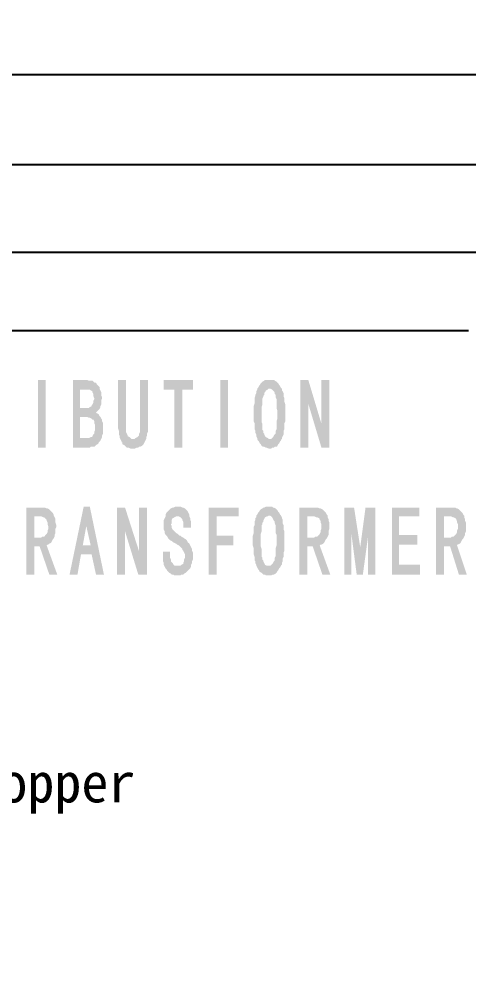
# Model space of a CAD drawing. Header units: millimetres. Extents: x 261789 to 272313, y -191856 to -185409.
# Drawn here: x 272244 to 272272.6, y -190878.4 to -190816.7 of the extents above; entities that cross this region are included whole.
import ezdxf

# ---------------------------------------------------------------- set-up
doc = ezdxf.new("R2010")
doc.units = ezdxf.units.MM
doc.header["$LTSCALE"] = 13
doc.layers.add('2', color=3, linetype='Continuous')
doc.layers.add('PDF_Geometry', color=7, linetype='Continuous')
doc.styles.add('PDF FangSong', font='simfang.ttf')
doc.styles.get("Standard").update_dxf_attribs({"font": 'gbenor.shx', "bigfont": 'gbcbig.shx'})
doc.dimstyles.new('ISO-25', dxfattribs={"dimtxt": 2.5, "dimasz": 2.5, "dimexe": 1.25, "dimexo": 0.625, "dimtad": 1, "dimtxsty": 'Standard', "dimcen": 2.5, "dimadec": 0, "dimazin": 0, "dimtfac": 1, "dimtmove": 0, "dimatfit": 3, "dimfxl": 1, "dimarcsym": 0})

# ---------------------------------------------------------------- blocks, each defined once
blk = doc.blocks.new('*D54')
at = {"layer": '2', "color": 0, "linetype": 'Continuous', "lineweight": -2}
for p, q in [((272139.603, -190833.294), (272139.603, -190824.663)), ((272279.57, -190833.294), (272279.57, -190824.663)), ((272142.103, -190825.913), (272277.07, -190825.913))]:
    blk.add_line(p, q, dxfattribs=at)
at = {"layer": '2', "color": 0, "linetype": 'Continuous'}
for points in [[(272142.103, -190825.496), (272142.103, -190826.33), (272139.603, -190825.913)], [(272277.07, -190825.496), (272277.07, -190826.33), (272279.57, -190825.913)]]:
    blk.add_solid(points, dxfattribs=at)
at = {"layer": 'Defpoints', "color": 0, "linetype": 'Continuous'}
for p in [(272279.57, -190825.913), (272139.603, -190833.919), (272279.57, -190833.919)]:
    blk.add_point(p, dxfattribs=at)
at = {"layer": '2', "color": 0, "linetype": 'Continuous', "insert": (272209.586, -190824.038), "char_height": 2.5, "attachment_point": 5}
blk.add_mtext('140', dxfattribs=at)
blk = doc.blocks.new('*D55')
at = {"layer": '2', "color": 0, "linetype": 'Continuous', "lineweight": -2}
for p, q in [((272134.604, -190830.879), (272134.604, -190818.923)), ((272284.625, -190830.879), (272284.625, -190818.923)), ((272137.104, -190820.173), (272282.125, -190820.173))]:
    blk.add_line(p, q, dxfattribs=at)
at = {"layer": '2', "color": 0, "linetype": 'Continuous'}
for points in [[(272137.104, -190819.757), (272137.104, -190820.59), (272134.604, -190820.173)], [(272282.125, -190819.757), (272282.125, -190820.59), (272284.625, -190820.173)]]:
    blk.add_solid(points, dxfattribs=at)
at = {"layer": 'Defpoints', "color": 0, "linetype": 'Continuous'}
for p in [(272284.625, -190820.173), (272134.604, -190831.504), (272284.625, -190831.504)]:
    blk.add_point(p, dxfattribs=at)
at = {"layer": '2', "color": 0, "linetype": 'Continuous', "insert": (272209.615, -190818.298), "char_height": 2.5, "attachment_point": 5}
blk.add_mtext('150', dxfattribs=at)

msp = doc.modelspace()

# ---------------------------------------------------------------- hatches: boundary and pattern name
at = {"layer": '2', "linetype": 'Continuous', "transparency": 33554559}
for points in [[(272245.645, -190843.973), (272245.14, -190843.973), (272245.14, -190839.648), (272245.645, -190839.648)], [(272248.285, -190839.648), (272247.387, -190839.648), (272247.387, -190843.973), (272248.285, -190843.973), (272248.341, -190843.973), (272248.454, -190843.973), (272248.51, -190843.917), (272248.622, -190843.917), (272248.735, -190843.917), (272248.791, -190843.861), (272248.847, -190843.804), (272248.959, -190843.748), (272249.015, -190843.692), (272249.015, -190843.636), (272249.072, -190843.58), (272249.128, -190843.524), (272249.184, -190843.411), (272247.836, -190843.355), (272247.836, -190842.007), (272248.285, -190842.007), (272249.128, -190842.007), (272249.072, -190841.951), (272249.015, -190841.839), (272248.903, -190841.782), (272248.847, -190841.726), (272248.791, -190841.726), (272248.847, -190841.726), (272248.903, -190841.67), (272248.959, -190841.614), (272249.072, -190841.502), (272247.836, -190841.445), (272247.836, -190840.266), (272248.341, -190840.266), (272249.072, -190840.21), (272249.072, -190840.097), (272249.015, -190840.041), (272248.959, -190839.985), (272248.903, -190839.929), (272248.847, -190839.817), (272248.735, -190839.817), (272248.678, -190839.76), (272248.622, -190839.704), (272248.51, -190839.704), (272248.398, -190839.704)], [(272250.757, -190839.648), (272250.251, -190839.648), (272250.251, -190842.681), (272250.251, -190842.737), (272250.307, -190842.906), (272250.307, -190843.018), (272250.307, -190843.13), (272250.363, -190843.243), (272250.363, -190843.355), (272250.42, -190843.467), (272250.476, -190843.58), (272250.476, -190843.636), (272250.532, -190843.636), (272250.532, -190843.748), (272250.644, -190843.804), (272250.7, -190843.861), (272250.757, -190843.917), (272250.813, -190843.973), (272250.925, -190843.973), (272251.037, -190844.029), (272251.094, -190844.029), (272251.206, -190844.029), (272251.318, -190844.029), (272251.431, -190843.973), (272251.543, -190843.973), (272251.599, -190843.917), (272251.655, -190843.917), (272251.768, -190843.861), (272251.824, -190843.804), (272251.88, -190843.748), (272251.936, -190843.636), (272251.992, -190843.524), (272252.048, -190843.411), (272251.206, -190843.411), (272251.094, -190843.411), (272251.037, -190843.355), (272250.981, -190843.299), (272250.869, -190843.243), (272250.869, -190843.187), (272250.813, -190843.074), (272250.757, -190842.962), (272250.757, -190842.85), (272250.757, -190842.681)], [(272252.161, -190839.648), (272251.655, -190839.648), (272251.655, -190842.681), (272251.655, -190842.85), (272251.655, -190842.962), (272251.599, -190843.074), (272251.599, -190843.187), (272251.543, -190843.243), (272251.487, -190843.299), (272251.374, -190843.355), (272251.318, -190843.411), (272251.206, -190843.411), (272252.048, -190843.411), (272252.048, -190843.299), (272252.105, -190843.187), (272252.105, -190843.074), (272252.161, -190842.962), (272252.161, -190842.793), (272252.161, -190842.681)], [(272255.025, -190839.648), (272253.172, -190839.648), (272253.172, -190840.266), (272253.846, -190840.266), (272253.846, -190843.973), (272254.351, -190843.973), (272254.351, -190840.266), (272255.025, -190840.266)], [(272257.272, -190843.973), (272256.766, -190843.973), (272256.766, -190839.648), (272257.272, -190839.648)], [(272259.912, -190839.648), (272259.799, -190839.648), (272259.743, -190839.648), (272259.631, -190839.648), (272259.575, -190839.704), (272259.462, -190839.76), (272259.406, -190839.817), (272259.35, -190839.873), (272259.294, -190839.985), (272259.238, -190840.041), (272259.182, -190840.154), (272259.125, -190840.21), (272259.912, -190840.21), (272259.968, -190840.21), (272260.08, -190840.266), (272260.136, -190840.322), (272260.193, -190840.378), (272260.249, -190840.491), (272260.249, -190840.547), (272260.305, -190840.603), (272260.305, -190840.715), (272260.305, -190840.771), (272260.361, -190840.884), (272260.361, -190840.996), (272260.361, -190841.165), (272260.361, -190841.277), (272260.361, -190841.445), (272260.417, -190841.614), (272260.417, -190841.782), (272260.417, -190841.951), (272260.417, -190842.119), (272260.361, -190842.288), (272260.361, -190842.456), (272260.361, -190842.569), (272260.361, -190842.681), (272260.361, -190842.793), (272260.305, -190842.906), (272260.305, -190842.962), (272260.305, -190843.074), (272260.249, -190843.13), (272260.193, -190843.187), (272260.136, -190843.299), (272260.08, -190843.355), (272260.024, -190843.411), (272259.912, -190843.411), (272260.642, -190843.467), (272260.698, -190843.411), (272260.698, -190843.355), (272260.754, -190843.243), (272260.81, -190843.13), (272260.81, -190843.018), (272260.81, -190842.906), (272260.867, -190842.793), (272260.867, -190842.681), (272260.867, -190842.569), (272260.867, -190842.4), (272260.923, -190842.288), (272260.923, -190842.119), (272260.923, -190841.951), (272260.923, -190841.782), (272260.923, -190841.67), (272260.923, -190841.502), (272260.923, -190841.333), (272260.923, -190841.221), (272260.867, -190841.052), (272260.867, -190840.94), (272260.867, -190840.828), (272260.81, -190840.715), (272260.81, -190840.603), (272260.81, -190840.491), (272260.754, -190840.378), (272260.698, -190840.322), (272260.698, -190840.21), (272260.642, -190840.154), (272260.586, -190840.041), (272260.53, -190839.985), (272260.473, -190839.873), (272260.417, -190839.817), (272260.361, -190839.76), (272260.249, -190839.704), (272260.193, -190839.648), (272260.08, -190839.648), (272260.024, -190839.648)], [(272262.383, -190839.648), (272261.878, -190839.648), (272261.878, -190843.973), (272262.383, -190843.973), (272262.383, -190841.165)], [(272262.383, -190839.648), (272262.383, -190841.165), (272263.226, -190843.973), (272263.226, -190842.456)], [(272263.731, -190839.648), (272263.226, -190839.648), (272263.226, -190842.456), (272263.226, -190843.973), (272263.731, -190843.973)], [(272249.072, -190840.21), (272248.341, -190840.266), (272248.454, -190840.266), (272248.51, -190840.322), (272248.622, -190840.378), (272248.622, -190840.434), (272248.678, -190840.547), (272248.678, -190840.659), (272248.735, -190840.828), (272248.735, -190840.884), (272248.678, -190840.996), (272248.678, -190841.108), (272248.622, -190841.221), (272248.566, -190841.277), (272248.566, -190841.333), (272248.454, -190841.389), (272248.398, -190841.445), (272248.285, -190841.445), (272247.836, -190841.445), (272249.072, -190841.502), (272249.128, -190841.389), (272249.128, -190841.333), (272249.184, -190841.221), (272249.184, -190841.108), (272249.184, -190840.94), (272249.24, -190840.828), (272249.24, -190840.771), (272249.184, -190840.659), (272249.184, -190840.547), (272249.184, -190840.434), (272249.128, -190840.322)], [(272259.125, -190840.21), (272259.125, -190840.266), (272259.069, -190840.378), (272259.069, -190840.491), (272259.013, -190840.603), (272259.013, -190840.659), (272258.957, -190840.828), (272258.957, -190840.94), (272258.957, -190841.052), (272258.957, -190841.165), (272258.901, -190841.333), (272258.901, -190841.502), (272258.901, -190841.67), (272258.901, -190841.782), (272258.901, -190841.839), (272258.901, -190841.951), (272258.901, -190842.119), (272258.901, -190842.288), (272258.957, -190842.4), (272258.957, -190842.569), (272258.957, -190842.681), (272258.957, -190842.793), (272259.013, -190842.906), (272259.013, -190843.018), (272259.069, -190843.13), (272259.069, -190843.243), (272259.125, -190843.355), (272259.125, -190843.411), (272259.182, -190843.524), (272259.238, -190843.58), (272259.294, -190843.692), (272259.35, -190843.748), (272259.406, -190843.861), (272259.519, -190843.917), (272259.575, -190843.917), (272259.687, -190843.973), (272259.743, -190843.973), (272259.856, -190844.029), (272259.912, -190844.029), (272260.024, -190844.029), (272260.08, -190843.973), (272260.193, -190843.973), (272260.249, -190843.917), (272260.361, -190843.917), (272260.417, -190843.861), (272260.473, -190843.748), (272260.53, -190843.692), (272260.586, -190843.58), (272260.642, -190843.524), (272260.642, -190843.467), (272259.912, -190843.411), (272259.856, -190843.411), (272259.799, -190843.355), (272259.687, -190843.299), (272259.631, -190843.243), (272259.575, -190843.13), (272259.575, -190843.074), (272259.519, -190843.018), (272259.519, -190842.906), (272259.462, -190842.85), (272259.462, -190842.737), (272259.462, -190842.569), (272259.462, -190842.456), (272259.406, -190842.344), (272259.406, -190842.176), (272259.406, -190842.007), (272259.406, -190841.782), (272259.406, -190841.67), (272259.406, -190841.502), (272259.406, -190841.389), (272259.462, -190841.221), (272259.462, -190841.052), (272259.462, -190840.94), (272259.462, -190840.828), (272259.519, -190840.715), (272259.519, -190840.659), (272259.575, -190840.603), (272259.575, -190840.491), (272259.631, -190840.434), (272259.687, -190840.322), (272259.799, -190840.266), (272259.856, -190840.21), (272259.912, -190840.21)], [(272249.128, -190842.007), (272248.285, -190842.007), (272248.398, -190842.063), (272248.454, -190842.063), (272248.566, -190842.119), (272248.622, -190842.176), (272248.678, -190842.176), (272248.735, -190842.288), (272248.735, -190842.4), (272248.791, -190842.513), (272248.791, -190842.681), (272248.791, -190842.85), (272248.735, -190842.962), (272248.735, -190843.074), (272248.678, -190843.13), (272248.622, -190843.243), (272248.566, -190843.299), (272248.51, -190843.299), (272248.398, -190843.355), (272248.285, -190843.355), (272248.229, -190843.355), (272247.836, -190843.355), (272249.184, -190843.411), (272249.24, -190843.299), (272249.24, -190843.187), (272249.296, -190843.074), (272249.296, -190842.962), (272249.296, -190842.793), (272249.296, -190842.681), (272249.296, -190842.569), (272249.296, -190842.4), (272249.24, -190842.288), (272249.24, -190842.176), (272249.184, -190842.119)], [(272245.308, -190847.792), (272244.41, -190847.792), (272244.41, -190852.061), (272244.915, -190852.061), (272244.915, -190850.263), (272245.252, -190850.263), (272245.702, -190850.207), (272245.758, -190850.151), (272245.814, -190850.151), (272245.87, -190850.095), (272245.982, -190850.039), (272246.039, -190849.927), (272246.095, -190849.814), (272246.151, -190849.758), (272244.915, -190849.702), (272244.915, -190848.354), (272245.252, -190848.354), (272246.151, -190848.298), (272246.151, -190848.242), (272246.095, -190848.129), (272246.039, -190848.073), (272245.982, -190848.017), (272245.926, -190847.961), (272245.87, -190847.905), (272245.758, -190847.848), (272245.702, -190847.848), (272245.589, -190847.792), (272245.533, -190847.792), (272245.421, -190847.792)], [(272246.151, -190848.298), (272245.252, -190848.354), (272245.365, -190848.354), (272245.477, -190848.41), (272245.533, -190848.41), (272245.589, -190848.466), (272245.645, -190848.522), (272245.702, -190848.579), (272245.702, -190848.635), (272245.758, -190848.747), (272245.758, -190848.859), (272245.814, -190849.028), (272245.814, -190849.14), (272245.758, -190849.253), (272245.758, -190849.365), (272245.702, -190849.477), (272245.645, -190849.533), (272245.589, -190849.59), (272245.533, -190849.646), (272245.421, -190849.646), (272245.365, -190849.702), (272244.915, -190849.702), (272246.151, -190849.758), (272246.207, -190849.646), (272246.207, -190849.533), (272246.263, -190849.421), (272246.263, -190849.309), (272246.263, -190849.14), (272246.319, -190849.028), (272246.319, -190848.916), (272246.263, -190848.747), (272246.263, -190848.635), (272246.263, -190848.522), (272246.207, -190848.41)], [(272248.454, -190847.736), (272248.061, -190847.736), (272247.162, -190852.061), (272247.667, -190852.061), (272247.892, -190850.769), (272248.566, -190850.769), (272248.004, -190850.207), (272248.229, -190848.972)], [(272248.454, -190847.736), (272248.229, -190848.972), (272248.51, -190850.207), (272248.004, -190850.207), (272248.566, -190850.769), (272248.847, -190852.061), (272249.352, -190852.061)], [(272250.7, -190847.792), (272250.195, -190847.792), (272250.195, -190852.061), (272250.7, -190852.061), (272250.7, -190849.309)], [(272250.7, -190847.792), (272250.7, -190849.309), (272251.543, -190852.061), (272251.599, -190850.601)], [(272252.105, -190847.792), (272251.599, -190847.792), (272251.599, -190850.601), (272251.543, -190852.061), (272252.105, -190852.061)], [(272254.07, -190847.736), (272253.958, -190847.736), (272253.902, -190847.736), (272253.79, -190847.792), (272253.733, -190847.792), (272253.621, -190847.848), (272253.565, -190847.905), (272253.509, -190847.961), (272253.396, -190848.073), (272253.34, -190848.129), (272253.284, -190848.242), (272253.284, -190848.354), (272254.07, -190848.354), (272254.127, -190848.354), (272254.239, -190848.41), (272254.295, -190848.466), (272254.351, -190848.522), (272254.351, -190848.579), (272254.407, -190848.691), (272254.407, -190848.803), (272254.407, -190848.916), (272254.407, -190849.084), (272254.913, -190849.084), (272254.913, -190849.028), (272254.913, -190848.916), (272254.913, -190848.803), (272254.913, -190848.691), (272254.857, -190848.579), (272254.857, -190848.466), (272254.801, -190848.354), (272254.801, -190848.242), (272254.744, -190848.129), (272254.688, -190848.017), (272254.632, -190847.961), (272254.576, -190847.905), (272254.52, -190847.848), (272254.407, -190847.792), (272254.351, -190847.792), (272254.239, -190847.736), (272254.127, -190847.736)], [(272257.946, -190847.792), (272256.036, -190847.792), (272256.036, -190852.061), (272256.542, -190852.061), (272256.542, -190850.207), (272257.609, -190850.207), (272257.609, -190849.59), (272256.542, -190849.59), (272256.542, -190848.354), (272257.946, -190848.354)], [(272259.069, -190848.298), (272259.069, -190848.41), (272259.013, -190848.466), (272259.013, -190848.579), (272258.957, -190848.691), (272258.957, -190848.803), (272258.957, -190848.916), (272258.901, -190849.028), (272258.901, -190849.14), (272258.901, -190849.309), (272258.901, -190849.421), (272258.845, -190849.59), (272258.845, -190849.758), (272258.845, -190849.927), (272258.845, -190850.095), (272258.845, -190850.207), (272258.901, -190850.376), (272258.901, -190850.544), (272258.901, -190850.657), (272258.901, -190850.769), (272258.957, -190850.938), (272258.957, -190851.05), (272258.957, -190851.162), (272259.013, -190851.218), (272259.013, -190851.331), (272259.069, -190851.443), (272259.069, -190851.499), (272259.125, -190851.612), (272259.182, -190851.724), (272259.238, -190851.78), (272259.294, -190851.892), (272259.406, -190851.949), (272259.462, -190852.005), (272259.519, -190852.061), (272259.631, -190852.061), (272259.687, -190852.117), (272259.799, -190852.117), (272259.856, -190852.117), (272259.968, -190852.117), (272260.024, -190852.117), (272260.136, -190852.061), (272260.193, -190852.061), (272260.305, -190852.005), (272260.361, -190851.949), (272260.417, -190851.836), (272260.473, -190851.78), (272260.53, -190851.668), (272260.586, -190851.612), (272259.856, -190851.499), (272259.799, -190851.499), (272259.743, -190851.499), (272259.631, -190851.443), (272259.575, -190851.331), (272259.519, -190851.218), (272259.519, -190851.162), (272259.462, -190851.106), (272259.462, -190850.994), (272259.406, -190850.938), (272259.406, -190850.825), (272259.406, -190850.713), (272259.406, -190850.544), (272259.406, -190850.432), (272259.35, -190850.264), (272259.35, -190850.095), (272259.35, -190849.927), (272259.35, -190849.814), (272259.35, -190849.646), (272259.35, -190849.477), (272259.406, -190849.309), (272259.406, -190849.196), (272259.406, -190849.028), (272259.406, -190848.916), (272259.462, -190848.859), (272259.462, -190848.747), (272259.519, -190848.691), (272259.519, -190848.635), (272259.575, -190848.522), (272259.631, -190848.41), (272259.743, -190848.354), (272259.799, -190848.354), (272259.856, -190848.298)], [(272259.856, -190847.736), (272259.743, -190847.736), (272259.687, -190847.736), (272259.575, -190847.792), (272259.519, -190847.792), (272259.462, -190847.848), (272259.35, -190847.905), (272259.294, -190847.961), (272259.238, -190848.073), (272259.182, -190848.129), (272259.125, -190848.242), (272259.069, -190848.298), (272259.856, -190848.298), (272259.912, -190848.298), (272260.024, -190848.354), (272260.08, -190848.41), (272260.136, -190848.522), (272260.193, -190848.635), (272260.249, -190848.691), (272260.249, -190848.803), (272260.305, -190848.916), (272260.305, -190849.028), (272260.305, -190849.14), (272260.305, -190849.253), (272260.305, -190849.421), (272260.361, -190849.533), (272260.361, -190849.702), (272260.361, -190849.927), (272260.361, -190850.039), (272260.361, -190850.207), (272260.305, -190850.376), (272260.305, -190850.544), (272260.305, -190850.657), (272260.305, -190850.769), (272260.305, -190850.881), (272260.249, -190850.994), (272260.249, -190851.106), (272260.249, -190851.162), (272260.193, -190851.218), (272260.136, -190851.331), (272260.08, -190851.387), (272260.024, -190851.443), (272259.968, -190851.499), (272259.856, -190851.499), (272260.586, -190851.612), (272260.642, -190851.499), (272260.698, -190851.443), (272260.698, -190851.331), (272260.754, -190851.218), (272260.754, -190851.162), (272260.754, -190851.05), (272260.81, -190850.938), (272260.81, -190850.769), (272260.81, -190850.657), (272260.867, -190850.544), (272260.867, -190850.376), (272260.867, -190850.207), (272260.867, -190850.095), (272260.867, -190849.927), (272260.867, -190849.758), (272260.867, -190849.59), (272260.867, -190849.477), (272260.867, -190849.309), (272260.81, -190849.196), (272260.81, -190849.028), (272260.81, -190848.916), (272260.754, -190848.803), (272260.754, -190848.691), (272260.754, -190848.579), (272260.698, -190848.466), (272260.698, -190848.41), (272260.642, -190848.298), (272260.586, -190848.242), (272260.53, -190848.129), (272260.473, -190848.073), (272260.417, -190847.961), (272260.361, -190847.905), (272260.305, -190847.848), (272260.193, -190847.792), (272260.136, -190847.792), (272260.08, -190847.736), (272259.968, -190847.736)], [(272262.72, -190847.792), (272261.821, -190847.792), (272261.821, -190852.061), (272262.327, -190852.061), (272262.327, -190850.263), (272262.664, -190850.263), (272263.113, -190850.207), (272263.169, -190850.151), (272263.226, -190850.151), (272263.338, -190850.095), (272263.394, -190850.039), (272263.45, -190849.927), (272263.506, -190849.814), (272263.563, -190849.758), (272262.327, -190849.702), (272262.327, -190848.354), (272262.664, -190848.354), (272263.619, -190848.298), (272263.563, -190848.242), (272263.506, -190848.129), (272263.45, -190848.073), (272263.394, -190848.017), (272263.338, -190847.961), (272263.282, -190847.905), (272263.169, -190847.848), (272263.113, -190847.848), (272263.001, -190847.792), (272262.945, -190847.792), (272262.832, -190847.792)], [(272263.619, -190848.298), (272262.664, -190848.354), (272262.776, -190848.354), (272262.889, -190848.41), (272262.945, -190848.41), (272263.057, -190848.466), (272263.113, -190848.522), (272263.113, -190848.579), (272263.169, -190848.635), (272263.169, -190848.747), (272263.226, -190848.859), (272263.226, -190849.028), (272263.226, -190849.14), (272263.169, -190849.253), (272263.169, -190849.365), (272263.113, -190849.477), (272263.057, -190849.533), (272263.001, -190849.59), (272262.945, -190849.646), (272262.832, -190849.646), (272262.776, -190849.702), (272262.327, -190849.702), (272263.563, -190849.758), (272263.619, -190849.646), (272263.675, -190849.533), (272263.675, -190849.421), (272263.675, -190849.309), (272263.731, -190849.14), (272263.731, -190849.028), (272263.731, -190848.916), (272263.731, -190848.747), (272263.675, -190848.635), (272263.675, -190848.522), (272263.619, -190848.41)], [(272265.304, -190847.792), (272264.686, -190847.792), (272264.686, -190852.061), (272265.135, -190852.061), (272265.135, -190849.477)], [(272265.304, -190847.792), (272265.135, -190849.477), (272265.472, -190852.061), (272265.697, -190850.32)], [(272266.652, -190847.792), (272266.034, -190847.792), (272265.697, -190850.32), (272265.472, -190852.061), (272265.865, -190852.061), (272266.202, -190849.59)], [(272266.652, -190847.792), (272266.202, -190849.59), (272266.202, -190852.061), (272266.652, -190852.061)], [(272269.46, -190847.792), (272267.719, -190847.792), (272267.719, -190852.061), (272269.516, -190852.061), (272269.516, -190851.443), (272268.168, -190851.443), (272268.168, -190850.151), (272269.348, -190850.151), (272269.348, -190849.533), (272268.168, -190849.533), (272268.168, -190848.354), (272269.46, -190848.354)], [(272271.426, -190847.792), (272270.527, -190847.792), (272270.527, -190852.061), (272271.033, -190852.061), (272271.033, -190850.263), (272271.426, -190850.263), (272271.875, -190850.207), (272271.875, -190850.151), (272271.931, -190850.151), (272272.044, -190850.095), (272272.1, -190850.039), (272272.156, -190849.927), (272272.212, -190849.814), (272272.268, -190849.758), (272271.033, -190849.702), (272271.033, -190848.354), (272271.37, -190848.354), (272272.325, -190848.298), (272272.268, -190848.242), (272272.212, -190848.129), (272272.156, -190848.073), (272272.1, -190848.017), (272272.044, -190847.961), (272271.988, -190847.905), (272271.875, -190847.848), (272271.819, -190847.848), (272271.763, -190847.792), (272271.651, -190847.792), (272271.538, -190847.792)], [(272272.325, -190848.298), (272271.37, -190848.354), (272271.482, -190848.354), (272271.594, -190848.41), (272271.651, -190848.41), (272271.763, -190848.466), (272271.819, -190848.522), (272271.819, -190848.579), (272271.875, -190848.635), (272271.875, -190848.747), (272271.931, -190848.859), (272271.931, -190849.028), (272271.931, -190849.14), (272271.875, -190849.253), (272271.875, -190849.365), (272271.819, -190849.477), (272271.763, -190849.533), (272271.707, -190849.59), (272271.651, -190849.646), (272271.538, -190849.646), (272271.482, -190849.702), (272271.033, -190849.702), (272272.268, -190849.758), (272272.325, -190849.646), (272272.381, -190849.533), (272272.381, -190849.421), (272272.437, -190849.309), (272272.437, -190849.14), (272272.437, -190849.028), (272272.437, -190848.916), (272272.437, -190848.747), (272272.381, -190848.635), (272272.381, -190848.522), (272272.325, -190848.41)], [(272253.284, -190848.354), (272253.228, -190848.466), (272253.172, -190848.579), (272253.172, -190848.691), (272253.172, -190848.803), (272253.172, -190848.916), (272253.172, -190849.084), (272253.172, -190849.196), (272253.228, -190849.309), (272253.228, -190849.421), (272253.284, -190849.533), (272253.34, -190849.59), (272253.396, -190849.646), (272253.453, -190849.758), (272253.509, -190849.814), (272253.565, -190849.87), (272253.677, -190849.927), (272253.733, -190849.983), (272253.846, -190850.039), (272253.958, -190850.095), (272254.014, -190850.151), (272254.127, -190850.207), (272254.183, -190850.264), (272254.239, -190850.32), (272254.351, -190850.432), (272254.351, -190850.488), (272254.407, -190850.544), (272254.464, -190850.657), (272254.52, -190850.769), (272254.52, -190850.881), (272254.52, -190850.994), (272254.464, -190851.106), (272254.464, -190851.218), (272254.407, -190851.331), (272254.407, -190851.387), (272254.295, -190851.443), (272254.239, -190851.499), (272254.127, -190851.499), (272254.07, -190851.499), (272254.913, -190851.555), (272254.913, -190851.443), (272254.969, -190851.331), (272254.969, -190851.218), (272255.025, -190851.106), (272255.025, -190850.938), (272255.025, -190850.825), (272255.025, -190850.769), (272255.025, -190850.657), (272254.969, -190850.544), (272254.969, -190850.432), (272254.913, -190850.32), (272254.857, -190850.207), (272254.801, -190850.095), (272254.744, -190850.039), (272254.688, -190849.983), (272254.632, -190849.87), (272254.576, -190849.814), (272254.464, -190849.758), (272254.407, -190849.702), (272254.295, -190849.646), (272254.239, -190849.59), (272254.183, -190849.59), (272254.07, -190849.477), (272253.958, -190849.421), (272253.902, -190849.365), (272253.846, -190849.309), (272253.79, -190849.253), (272253.733, -190849.196), (272253.677, -190849.084), (272253.677, -190848.972), (272253.621, -190848.859), (272253.677, -190848.803), (272253.677, -190848.691), (272253.677, -190848.579), (272253.733, -190848.466), (272253.79, -190848.466), (272253.846, -190848.41), (272253.958, -190848.354), (272254.07, -190848.354)], [(272245.702, -190850.207), (272245.252, -190850.263), (272245.87, -190852.061), (272246.376, -190852.061)], [(272253.565, -190850.601), (272253.116, -190850.601), (272253.116, -190850.825), (272253.116, -190850.994), (272253.116, -190851.106), (272253.116, -190851.218), (272253.172, -190851.331), (272253.172, -190851.443), (272253.228, -190851.555), (272253.284, -190851.668), (272253.34, -190851.724), (272253.396, -190851.836), (272253.453, -190851.892), (272253.509, -190851.949), (272253.621, -190852.005), (272253.677, -190852.061), (272253.79, -190852.061), (272253.846, -190852.117), (272253.958, -190852.117), (272254.07, -190852.117), (272254.127, -190852.117), (272254.239, -190852.117), (272254.295, -190852.061), (272254.407, -190852.061), (272254.464, -190852.005), (272254.576, -190851.949), (272254.632, -190851.892), (272254.688, -190851.836), (272254.744, -190851.78), (272254.801, -190851.724), (272254.857, -190851.668), (272254.913, -190851.555), (272254.07, -190851.499), (272254.014, -190851.499), (272253.958, -190851.499), (272253.846, -190851.499), (272253.79, -190851.443), (272253.733, -190851.331), (272253.677, -190851.275), (272253.621, -190851.218), (272253.621, -190851.106), (272253.565, -190850.994), (272253.565, -190850.825)], [(272263.113, -190850.207), (272262.664, -190850.263), (272263.282, -190852.061), (272263.787, -190852.061)], [(272271.875, -190850.207), (272271.426, -190850.263), (272271.988, -190852.061), (272272.493, -190852.061)]]:
    msp.add_hatch(color=256, dxfattribs=at).paths.add_polyline_path(points)

# ---------------------------------------------------------------- linework, layer by layer
at = {"layer": 'PDF_Geometry', "lineweight": 25}
for points in [[(272134.604, -190831.504), (272284.625, -190831.504), (272284.625, -191006.519), (272134.604, -191006.519), (272134.604, -190831.504)], [(272146.567, -190836.503), (272272.605, -190836.503)]]:
    msp.add_lwpolyline(points, dxfattribs=at)

# ---------------------------------------------------------------- texts
at = {"layer": '2', "linetype": 'Continuous', "insert": (272206.604, -190867.32), "char_height": 2.53409, "attachment_point": 7, "style": 'PDF FangSong'}
msp.add_mtext('{\\W0.9985;CONDUCTOR MATERIAL: Copper}', dxfattribs=at)

# ---------------------------------------------------------------- dimensions: what is measured, and where the dimension line sits
at = {"layer": '2', "linetype": 'Continuous'}
for base, p1, p2, picture, middle in [((272284.625, -190820.173), (272134.604, -190831.504), (272284.625, -190831.504), '*D55', (272209.615, -190818.298)), ((272279.57, -190825.913), (272139.603, -190833.919), (272279.57, -190833.919), '*D54', (272209.586, -190824.038))]:
    dim = msp.add_linear_dim(base=base, p1=p1, p2=p2, dimstyle='ISO-25', override={"dimdec": 0}, dxfattribs=at)
    dim.commit()
    dim.dimension.update_dxf_attribs({"geometry": picture, "text_midpoint": middle})

doc.saveas('drawing.dxf')
